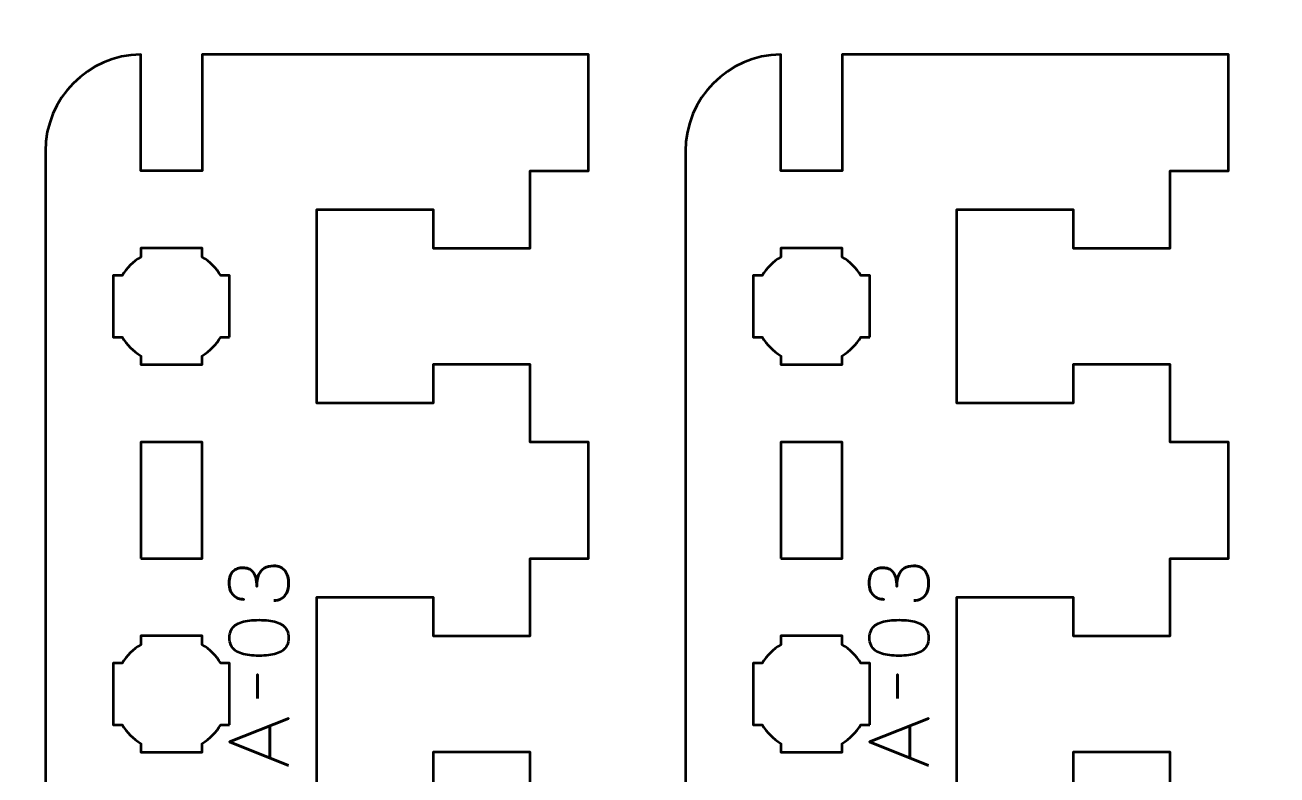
# Model space of a CAD drawing. Header units: centimetres. Extents: x -21 to 0, y -29.7 to 0.
# Drawn here: x -16.95 to -10.5, y -25.62 to -21.75 of the extents above; entities that cross this region are included whole.
import ezdxf

# ---------------------------------------------------------------- set-up
doc = ezdxf.new("R2010")
doc.units = ezdxf.units.CM
doc.header["$MEASUREMENT"] = 0
doc.layers.add('Layer 1', color=7, linetype='Continuous')

msp = doc.modelspace()

# ---------------------------------------------------------------- linework, layer by layer
at = {"layer": 'Layer 1', "color": 1, "lineweight": 53}
msp.add_open_spline([(-21.00003, -29.19995), (-21.00003, -29.19995), (-21.00003, -0.49992), (-21.00003, -0.49992), (-21.00003, -0.49992), (-21.00003, -0.22295), (-20.77694, 0.00004), (-20.49994, 0.00004), (-20.49994, 0.00004), (-20.49994, 0.00004), (-0.50008, 0.00004), (-0.50008, 0.00004), (-0.50008, 0.00004), (-0.22294, 0.00004), (0.00002, -0.22295), (0.00002, -0.49992), (0.00002, -0.49992), (0.00002, -0.49992), (0.00002, -29.19995), (0.00002, -29.19995), (0.00002, -29.19995), (0.00002, -29.47695), (-0.22294, -29.70004), (-0.50008, -29.70004), (-0.50008, -29.70004), (-0.50008, -29.70004), (-20.49994, -29.70004), (-20.49994, -29.70004), (-20.49994, -29.70004), (-20.77694, -29.70004), (-21.00003, -29.47695), (-21.00003, -29.19995)], degree=3, knots=[0, 0, 0, 0, 0.125, 0.125, 0.125, 0.125, 0.25, 0.25, 0.25, 0.25, 0.375, 0.375, 0.375, 0.375, 0.5, 0.5, 0.5, 0.5, 0.625, 0.625, 0.625, 0.625, 0.75, 0.75, 0.75, 0.75, 0.875, 0.875, 0.875, 0.875, 1, 1, 1, 1], dxfattribs=at)
at = {"layer": 'Layer 1', "lineweight": 53}
for points, knots in [([(-16.84999, -28.00011), (-16.84999, -28.27327), (-16.63079, -28.49533), (-16.35874, -28.50001), (-16.35874, -28.50001), (-16.35874, -28.50001), (-16.35874, -27.90011), (-16.35874, -27.90011), (-16.35874, -27.90011), (-16.35874, -27.90011), (-16.04124, -27.90011), (-16.04124, -27.90011), (-16.04124, -27.90011), (-16.04124, -27.90011), (-16.04124, -28.49819), (-16.04124, -28.49819), (-16.04124, -28.49819), (-16.04124, -28.49819), (-14.04999, -28.48761), (-14.04999, -28.48761), (-14.04999, -28.48761), (-14.04999, -28.48761), (-14.04999, -27.90011), (-14.04999, -27.90011), (-14.04999, -27.90011), (-14.04999, -27.90011), (-14.34999, -27.90011), (-14.34999, -27.90011), (-14.34999, -27.90011), (-14.34999, -27.90011), (-14.34999, -27.5001), (-14.34999, -27.5001), (-14.34999, -27.5001), (-14.34999, -27.5001), (-14.84999, -27.5001), (-14.84999, -27.5001), (-14.84999, -27.5001), (-14.84999, -27.5001), (-14.85, -27.7001), (-14.85, -27.7001), (-14.85, -27.7001), (-14.85, -27.7001), (-15.44999, -27.7001), (-15.44999, -27.7001), (-15.44999, -27.7001), (-15.44999, -27.31677), (-15.44999, -27.08342), (-15.44999, -26.70009), (-15.44999, -26.70009), (-15.44999, -26.70009), (-14.85, -26.70009), (-14.85, -26.70009), (-14.85, -26.70009), (-14.85, -26.70009), (-14.84999, -26.90009), (-14.84999, -26.90009), (-14.84999, -26.90009), (-14.84999, -26.90009), (-14.34998, -26.90009), (-14.34998, -26.90009), (-14.34998, -26.90009), (-14.34998, -26.90009), (-14.34999, -26.50008), (-14.34999, -26.50008), (-14.34999, -26.50008), (-14.34999, -26.50008), (-14.04999, -26.50008), (-14.04999, -26.50008), (-14.04999, -26.50008), (-14.04999, -26.50008), (-14.04999, -25.90007), (-14.04999, -25.90007), (-14.04999, -25.90007), (-14.04999, -25.90007), (-14.34999, -25.90007), (-14.34999, -25.90007), (-14.34999, -25.90007), (-14.34999, -25.90007), (-14.34999, -25.50007), (-14.34999, -25.50007), (-14.34999, -25.50007), (-14.34999, -25.50007), (-14.84999, -25.50007), (-14.84999, -25.50007), (-14.84999, -25.50007), (-14.84999, -25.50007), (-14.85, -25.70007), (-14.85, -25.70007), (-14.85, -25.70007), (-14.85, -25.70007), (-15.44999, -25.70007), (-15.44999, -25.70007), (-15.44999, -25.70007), (-15.44999, -25.31673), (-15.44999, -25.08339), (-15.44999, -24.70005), (-15.44999, -24.70005), (-15.44999, -24.70005), (-14.85, -24.70005), (-14.85, -24.70005), (-14.85, -24.70005), (-14.85, -24.70005), (-14.84999, -24.90005), (-14.84999, -24.90005), (-14.84999, -24.90005), (-14.84999, -24.90005), (-14.34998, -24.90005), (-14.34998, -24.90005), (-14.34998, -24.90005), (-14.34998, -24.90005), (-14.34999, -24.50005), (-14.34999, -24.50005), (-14.34999, -24.50005), (-14.34999, -24.50005), (-14.04999, -24.50005), (-14.04999, -24.50005), (-14.04999, -24.50005), (-14.04999, -24.50005), (-14.04999, -23.90004), (-14.04999, -23.90004), (-14.04999, -23.90004), (-14.04999, -23.90004), (-14.34999, -23.90004), (-14.34999, -23.90004), (-14.34999, -23.90004), (-14.34999, -23.90004), (-14.34999, -23.50003), (-14.34999, -23.50003), (-14.34999, -23.50003), (-14.34999, -23.50003), (-14.84999, -23.50003), (-14.84999, -23.50003), (-14.84999, -23.50003), (-14.84999, -23.50003), (-14.85, -23.70003), (-14.85, -23.70003), (-14.85, -23.70003), (-14.85, -23.70003), (-15.44999, -23.70003), (-15.44999, -23.70003), (-15.44999, -23.70003), (-15.44999, -23.3167), (-15.44999, -23.08335), (-15.44999, -22.70002), (-15.44999, -22.70002), (-15.44999, -22.70002), (-14.85, -22.70002), (-14.85, -22.70002), (-14.85, -22.70002), (-14.85, -22.70002), (-14.84999, -22.90002), (-14.84999, -22.90002), (-14.84999, -22.90002), (-14.84999, -22.90002), (-14.34998, -22.90002), (-14.34998, -22.90002), (-14.34998, -22.90002), (-14.34998, -22.90002), (-14.34999, -22.50001), (-14.34999, -22.50001), (-14.34999, -22.50001), (-14.34999, -22.50001), (-14.04999, -22.50001), (-14.04999, -22.50001), (-14.04999, -22.50001), (-14.04999, -22.50001), (-14.04999, -21.9), (-14.04999, -21.9), (-14.04999, -21.9), (-14.04999, -21.9), (-14.34999, -21.9), (-14.34999, -21.9), (-14.34999, -21.9), (-14.34999, -21.9), (-14.34998, -21.9), (-14.34998, -21.9), (-14.34998, -21.9), (-14.34998, -21.9), (-16.04124, -21.9), (-16.04124, -21.9), (-16.04124, -21.9), (-16.04124, -21.9), (-16.04124, -22.50001), (-16.04124, -22.50001), (-16.04124, -22.50001), (-16.04124, -22.50001), (-16.35874, -22.50001), (-16.35874, -22.50001), (-16.35874, -22.50001), (-16.35874, -22.50001), (-16.35874, -21.90011), (-16.35874, -21.90011), (-16.35874, -21.90011), (-16.63079, -21.90479), (-16.84999, -22.12685), (-16.84999, -22.40001)], [0, 0, 0, 0, 0.0204082, 0.0204082, 0.0204082, 0.0204082, 0.0408163, 0.0408163, 0.0408163, 0.0408163, 0.0612245, 0.0612245, 0.0612245, 0.0612245, 0.0816327, 0.0816327, 0.0816327, 0.0816327, 0.1020408, 0.1020408, 0.1020408, 0.1020408, 0.122449, 0.122449, 0.122449, 0.122449, 0.1428571, 0.1428571, 0.1428571, 0.1428571, 0.1632653, 0.1632653, 0.1632653, 0.1632653, 0.1836735, 0.1836735, 0.1836735, 0.1836735, 0.2040816, 0.2040816, 0.2040816, 0.2040816, 0.2244898, 0.2244898, 0.2244898, 0.2244898, 0.244898, 0.244898, 0.244898, 0.244898, 0.2653061, 0.2653061, 0.2653061, 0.2653061, 0.2857143, 0.2857143, 0.2857143, 0.2857143, 0.3061224, 0.3061224, 0.3061224, 0.3061224, 0.3265306, 0.3265306, 0.3265306, 0.3265306, 0.3469388, 0.3469388, 0.3469388, 0.3469388, 0.3673469, 0.3673469, 0.3673469, 0.3673469, 0.3877551, 0.3877551, 0.3877551, 0.3877551, 0.4081633, 0.4081633, 0.4081633, 0.4081633, 0.4285714, 0.4285714, 0.4285714, 0.4285714, 0.4489796, 0.4489796, 0.4489796, 0.4489796, 0.4693878, 0.4693878, 0.4693878, 0.4693878, 0.4897959, 0.4897959, 0.4897959, 0.4897959, 0.5102041, 0.5102041, 0.5102041, 0.5102041, 0.5306122, 0.5306122, 0.5306122, 0.5306122, 0.5510204, 0.5510204, 0.5510204, 0.5510204, 0.5714286, 0.5714286, 0.5714286, 0.5714286, 0.5918367, 0.5918367, 0.5918367, 0.5918367, 0.6122449, 0.6122449, 0.6122449, 0.6122449, 0.6326531, 0.6326531, 0.6326531, 0.6326531, 0.6530612, 0.6530612, 0.6530612, 0.6530612, 0.6734694, 0.6734694, 0.6734694, 0.6734694, 0.6938776, 0.6938776, 0.6938776, 0.6938776, 0.7142857, 0.7142857, 0.7142857, 0.7142857, 0.7346939, 0.7346939, 0.7346939, 0.7346939, 0.755102, 0.755102, 0.755102, 0.755102, 0.7755102, 0.7755102, 0.7755102, 0.7755102, 0.7959184, 0.7959184, 0.7959184, 0.7959184, 0.8163265, 0.8163265, 0.8163265, 0.8163265, 0.8367347, 0.8367347, 0.8367347, 0.8367347, 0.8571429, 0.8571429, 0.8571429, 0.8571429, 0.877551, 0.877551, 0.877551, 0.877551, 0.8979592, 0.8979592, 0.8979592, 0.8979592, 0.9183673, 0.9183673, 0.9183673, 0.9183673, 0.9387755, 0.9387755, 0.9387755, 0.9387755, 0.9591837, 0.9591837, 0.9591837, 0.9591837, 0.9795918, 0.9795918, 0.9795918, 0.9795918, 1, 1, 1, 1]), ([(-13.54999, -28.00011), (-13.54999, -28.27327), (-13.33079, -28.49533), (-13.05874, -28.50001), (-13.05874, -28.50001), (-13.05874, -28.50001), (-13.05874, -27.90011), (-13.05874, -27.90011), (-13.05874, -27.90011), (-13.05874, -27.90011), (-12.74124, -27.90011), (-12.74124, -27.90011), (-12.74124, -27.90011), (-12.74124, -27.90011), (-12.74124, -28.49819), (-12.74124, -28.49819), (-12.74124, -28.49819), (-12.74124, -28.49819), (-10.74999, -28.48761), (-10.74999, -28.48761), (-10.74999, -28.48761), (-10.74999, -28.48761), (-10.74999, -27.90011), (-10.74999, -27.90011), (-10.74999, -27.90011), (-10.74999, -27.90011), (-11.04999, -27.90011), (-11.04999, -27.90011), (-11.04999, -27.90011), (-11.04999, -27.90011), (-11.04999, -27.5001), (-11.04999, -27.5001), (-11.04999, -27.5001), (-11.04999, -27.5001), (-11.54999, -27.5001), (-11.54999, -27.5001), (-11.54999, -27.5001), (-11.54999, -27.5001), (-11.55, -27.7001), (-11.55, -27.7001), (-11.55, -27.7001), (-11.55, -27.7001), (-12.14999, -27.7001), (-12.14999, -27.7001), (-12.14999, -27.7001), (-12.14999, -27.31677), (-12.14999, -27.08342), (-12.14999, -26.70009), (-12.14999, -26.70009), (-12.14999, -26.70009), (-11.55, -26.70009), (-11.55, -26.70009), (-11.55, -26.70009), (-11.55, -26.70009), (-11.54999, -26.90009), (-11.54999, -26.90009), (-11.54999, -26.90009), (-11.54999, -26.90009), (-11.04998, -26.90009), (-11.04998, -26.90009), (-11.04998, -26.90009), (-11.04998, -26.90009), (-11.04999, -26.50008), (-11.04999, -26.50008), (-11.04999, -26.50008), (-11.04999, -26.50008), (-10.74999, -26.50008), (-10.74999, -26.50008), (-10.74999, -26.50008), (-10.74999, -26.50008), (-10.74999, -25.90007), (-10.74999, -25.90007), (-10.74999, -25.90007), (-10.74999, -25.90007), (-11.04999, -25.90007), (-11.04999, -25.90007), (-11.04999, -25.90007), (-11.04999, -25.90007), (-11.04999, -25.50007), (-11.04999, -25.50007), (-11.04999, -25.50007), (-11.04999, -25.50007), (-11.54999, -25.50007), (-11.54999, -25.50007), (-11.54999, -25.50007), (-11.54999, -25.50007), (-11.55, -25.70007), (-11.55, -25.70007), (-11.55, -25.70007), (-11.55, -25.70007), (-12.14999, -25.70007), (-12.14999, -25.70007), (-12.14999, -25.70007), (-12.14999, -25.31673), (-12.14999, -25.08339), (-12.14999, -24.70005), (-12.14999, -24.70005), (-12.14999, -24.70005), (-11.55, -24.70005), (-11.55, -24.70005), (-11.55, -24.70005), (-11.55, -24.70005), (-11.54999, -24.90005), (-11.54999, -24.90005), (-11.54999, -24.90005), (-11.54999, -24.90005), (-11.04998, -24.90005), (-11.04998, -24.90005), (-11.04998, -24.90005), (-11.04998, -24.90005), (-11.04999, -24.50005), (-11.04999, -24.50005), (-11.04999, -24.50005), (-11.04999, -24.50005), (-10.74999, -24.50005), (-10.74999, -24.50005), (-10.74999, -24.50005), (-10.74999, -24.50005), (-10.74999, -23.90004), (-10.74999, -23.90004), (-10.74999, -23.90004), (-10.74999, -23.90004), (-11.04999, -23.90004), (-11.04999, -23.90004), (-11.04999, -23.90004), (-11.04999, -23.90004), (-11.04999, -23.50003), (-11.04999, -23.50003), (-11.04999, -23.50003), (-11.04999, -23.50003), (-11.54999, -23.50003), (-11.54999, -23.50003), (-11.54999, -23.50003), (-11.54999, -23.50003), (-11.55, -23.70003), (-11.55, -23.70003), (-11.55, -23.70003), (-11.55, -23.70003), (-12.14999, -23.70003), (-12.14999, -23.70003), (-12.14999, -23.70003), (-12.14999, -23.3167), (-12.14999, -23.08335), (-12.14999, -22.70002), (-12.14999, -22.70002), (-12.14999, -22.70002), (-11.55, -22.70002), (-11.55, -22.70002), (-11.55, -22.70002), (-11.55, -22.70002), (-11.54999, -22.90002), (-11.54999, -22.90002), (-11.54999, -22.90002), (-11.54999, -22.90002), (-11.04998, -22.90002), (-11.04998, -22.90002), (-11.04998, -22.90002), (-11.04998, -22.90002), (-11.04999, -22.50001), (-11.04999, -22.50001), (-11.04999, -22.50001), (-11.04999, -22.50001), (-10.74999, -22.50001), (-10.74999, -22.50001), (-10.74999, -22.50001), (-10.74999, -22.50001), (-10.74999, -21.9), (-10.74999, -21.9), (-10.74999, -21.9), (-10.74999, -21.9), (-11.04999, -21.9), (-11.04999, -21.9), (-11.04999, -21.9), (-11.04999, -21.9), (-11.04998, -21.9), (-11.04998, -21.9), (-11.04998, -21.9), (-11.04998, -21.9), (-12.74124, -21.9), (-12.74124, -21.9), (-12.74124, -21.9), (-12.74124, -21.9), (-12.74124, -22.50001), (-12.74124, -22.50001), (-12.74124, -22.50001), (-12.74124, -22.50001), (-13.05874, -22.50001), (-13.05874, -22.50001), (-13.05874, -22.50001), (-13.05874, -22.50001), (-13.05874, -21.90011), (-13.05874, -21.90011), (-13.05874, -21.90011), (-13.33079, -21.90479), (-13.54999, -22.12685), (-13.54999, -22.40001)], [0, 0, 0, 0, 0.0204082, 0.0204082, 0.0204082, 0.0204082, 0.0408163, 0.0408163, 0.0408163, 0.0408163, 0.0612245, 0.0612245, 0.0612245, 0.0612245, 0.0816327, 0.0816327, 0.0816327, 0.0816327, 0.1020408, 0.1020408, 0.1020408, 0.1020408, 0.122449, 0.122449, 0.122449, 0.122449, 0.1428571, 0.1428571, 0.1428571, 0.1428571, 0.1632653, 0.1632653, 0.1632653, 0.1632653, 0.1836735, 0.1836735, 0.1836735, 0.1836735, 0.2040816, 0.2040816, 0.2040816, 0.2040816, 0.2244898, 0.2244898, 0.2244898, 0.2244898, 0.244898, 0.244898, 0.244898, 0.244898, 0.2653061, 0.2653061, 0.2653061, 0.2653061, 0.2857143, 0.2857143, 0.2857143, 0.2857143, 0.3061224, 0.3061224, 0.3061224, 0.3061224, 0.3265306, 0.3265306, 0.3265306, 0.3265306, 0.3469388, 0.3469388, 0.3469388, 0.3469388, 0.3673469, 0.3673469, 0.3673469, 0.3673469, 0.3877551, 0.3877551, 0.3877551, 0.3877551, 0.4081633, 0.4081633, 0.4081633, 0.4081633, 0.4285714, 0.4285714, 0.4285714, 0.4285714, 0.4489796, 0.4489796, 0.4489796, 0.4489796, 0.4693878, 0.4693878, 0.4693878, 0.4693878, 0.4897959, 0.4897959, 0.4897959, 0.4897959, 0.5102041, 0.5102041, 0.5102041, 0.5102041, 0.5306122, 0.5306122, 0.5306122, 0.5306122, 0.5510204, 0.5510204, 0.5510204, 0.5510204, 0.5714286, 0.5714286, 0.5714286, 0.5714286, 0.5918367, 0.5918367, 0.5918367, 0.5918367, 0.6122449, 0.6122449, 0.6122449, 0.6122449, 0.6326531, 0.6326531, 0.6326531, 0.6326531, 0.6530612, 0.6530612, 0.6530612, 0.6530612, 0.6734694, 0.6734694, 0.6734694, 0.6734694, 0.6938776, 0.6938776, 0.6938776, 0.6938776, 0.7142857, 0.7142857, 0.7142857, 0.7142857, 0.7346939, 0.7346939, 0.7346939, 0.7346939, 0.755102, 0.755102, 0.755102, 0.755102, 0.7755102, 0.7755102, 0.7755102, 0.7755102, 0.7959184, 0.7959184, 0.7959184, 0.7959184, 0.8163265, 0.8163265, 0.8163265, 0.8163265, 0.8367347, 0.8367347, 0.8367347, 0.8367347, 0.8571429, 0.8571429, 0.8571429, 0.8571429, 0.877551, 0.877551, 0.877551, 0.877551, 0.8979592, 0.8979592, 0.8979592, 0.8979592, 0.9183673, 0.9183673, 0.9183673, 0.9183673, 0.9387755, 0.9387755, 0.9387755, 0.9387755, 0.9591837, 0.9591837, 0.9591837, 0.9591837, 0.9795918, 0.9795918, 0.9795918, 0.9795918, 1, 1, 1, 1]), ([(-15.89999, -23.35878), (-15.89999, -23.35878), (-15.94543, -23.35878), (-15.94543, -23.35878), (-15.94543, -23.35878), (-15.96966, -23.39754), (-16.00249, -23.43036), (-16.04124, -23.45459), (-16.04124, -23.45459), (-16.04124, -23.45459), (-16.04124, -23.50003), (-16.04124, -23.50003), (-16.04124, -23.50003), (-16.04124, -23.50003), (-16.19999, -23.50003), (-16.19999, -23.50003), (-16.19999, -23.50003), (-16.19999, -23.50003), (-16.35874, -23.50003), (-16.35874, -23.50003), (-16.35874, -23.50003), (-16.35874, -23.50003), (-16.35874, -23.45459), (-16.35874, -23.45459), (-16.35874, -23.45459), (-16.39749, -23.43036), (-16.43032, -23.39754), (-16.45455, -23.35878), (-16.45455, -23.35878), (-16.45455, -23.35878), (-16.49999, -23.35878), (-16.49999, -23.35878), (-16.49999, -23.35878), (-16.49999, -23.35878), (-16.49999, -23.20003), (-16.49999, -23.20003), (-16.49999, -23.20003), (-16.49999, -23.20003), (-16.49999, -23.04127), (-16.49999, -23.04127), (-16.49999, -23.04127), (-16.49999, -23.04127), (-16.45455, -23.04127), (-16.45455, -23.04127), (-16.45455, -23.04127), (-16.43032, -23.00251), (-16.39749, -22.96969), (-16.35874, -22.94546), (-16.35874, -22.94546), (-16.35874, -22.94546), (-16.35874, -22.90002), (-16.35874, -22.90002), (-16.35874, -22.90002), (-16.35874, -22.90002), (-16.19999, -22.90002), (-16.19999, -22.90002), (-16.19999, -22.90002), (-16.19999, -22.90002), (-16.04124, -22.90002), (-16.04124, -22.90002), (-16.04124, -22.90002), (-16.04124, -22.90002), (-16.04124, -22.94546), (-16.04124, -22.94546), (-16.04124, -22.94546), (-16.00249, -22.96969), (-15.96966, -23.00251), (-15.94543, -23.04127), (-15.94543, -23.04127), (-15.94543, -23.04127), (-15.89999, -23.04127), (-15.89999, -23.04127), (-15.89999, -23.04127), (-15.89999, -23.04127), (-15.89999, -23.20003), (-15.89999, -23.20003), (-15.89999, -23.20003), (-15.89999, -23.20003), (-15.89999, -23.35878), (-15.89999, -23.35878)], [0, 0, 0, 0, 0.05, 0.05, 0.05, 0.05, 0.1, 0.1, 0.1, 0.1, 0.15, 0.15, 0.15, 0.15, 0.2, 0.2, 0.2, 0.2, 0.25, 0.25, 0.25, 0.25, 0.3, 0.3, 0.3, 0.3, 0.35, 0.35, 0.35, 0.35, 0.4, 0.4, 0.4, 0.4, 0.45, 0.45, 0.45, 0.45, 0.5, 0.5, 0.5, 0.5, 0.55, 0.55, 0.55, 0.55, 0.6, 0.6, 0.6, 0.6, 0.65, 0.65, 0.65, 0.65, 0.7, 0.7, 0.7, 0.7, 0.75, 0.75, 0.75, 0.75, 0.8, 0.8, 0.8, 0.8, 0.85, 0.85, 0.85, 0.85, 0.9, 0.9, 0.9, 0.9, 0.95, 0.95, 0.95, 0.95, 1, 1, 1, 1]), ([(-12.59999, -23.35878), (-12.59999, -23.35878), (-12.64543, -23.35878), (-12.64543, -23.35878), (-12.64543, -23.35878), (-12.66966, -23.39754), (-12.70249, -23.43036), (-12.74124, -23.45459), (-12.74124, -23.45459), (-12.74124, -23.45459), (-12.74124, -23.50003), (-12.74124, -23.50003), (-12.74124, -23.50003), (-12.74124, -23.50003), (-12.89999, -23.50003), (-12.89999, -23.50003), (-12.89999, -23.50003), (-12.89999, -23.50003), (-13.05874, -23.50003), (-13.05874, -23.50003), (-13.05874, -23.50003), (-13.05874, -23.50003), (-13.05874, -23.45459), (-13.05874, -23.45459), (-13.05874, -23.45459), (-13.09749, -23.43036), (-13.13032, -23.39754), (-13.15455, -23.35878), (-13.15455, -23.35878), (-13.15455, -23.35878), (-13.19999, -23.35878), (-13.19999, -23.35878), (-13.19999, -23.35878), (-13.19999, -23.35878), (-13.19999, -23.20003), (-13.19999, -23.20003), (-13.19999, -23.20003), (-13.19999, -23.20003), (-13.19999, -23.04127), (-13.19999, -23.04127), (-13.19999, -23.04127), (-13.19999, -23.04127), (-13.15455, -23.04127), (-13.15455, -23.04127), (-13.15455, -23.04127), (-13.13032, -23.00251), (-13.09749, -22.96969), (-13.05874, -22.94546), (-13.05874, -22.94546), (-13.05874, -22.94546), (-13.05874, -22.90002), (-13.05874, -22.90002), (-13.05874, -22.90002), (-13.05874, -22.90002), (-12.89999, -22.90002), (-12.89999, -22.90002), (-12.89999, -22.90002), (-12.89999, -22.90002), (-12.74124, -22.90002), (-12.74124, -22.90002), (-12.74124, -22.90002), (-12.74124, -22.90002), (-12.74124, -22.94546), (-12.74124, -22.94546), (-12.74124, -22.94546), (-12.70249, -22.96969), (-12.66966, -23.00251), (-12.64543, -23.04127), (-12.64543, -23.04127), (-12.64543, -23.04127), (-12.59999, -23.04127), (-12.59999, -23.04127), (-12.59999, -23.04127), (-12.59999, -23.04127), (-12.59999, -23.20003), (-12.59999, -23.20003), (-12.59999, -23.20003), (-12.59999, -23.20003), (-12.59999, -23.35878), (-12.59999, -23.35878)], [0, 0, 0, 0, 0.05, 0.05, 0.05, 0.05, 0.1, 0.1, 0.1, 0.1, 0.15, 0.15, 0.15, 0.15, 0.2, 0.2, 0.2, 0.2, 0.25, 0.25, 0.25, 0.25, 0.3, 0.3, 0.3, 0.3, 0.35, 0.35, 0.35, 0.35, 0.4, 0.4, 0.4, 0.4, 0.45, 0.45, 0.45, 0.45, 0.5, 0.5, 0.5, 0.5, 0.55, 0.55, 0.55, 0.55, 0.6, 0.6, 0.6, 0.6, 0.65, 0.65, 0.65, 0.65, 0.7, 0.7, 0.7, 0.7, 0.75, 0.75, 0.75, 0.75, 0.8, 0.8, 0.8, 0.8, 0.85, 0.85, 0.85, 0.85, 0.9, 0.9, 0.9, 0.9, 0.95, 0.95, 0.95, 0.95, 1, 1, 1, 1]), ([(-16.35874, -24.50005), (-16.35874, -24.50005), (-16.35874, -23.90004), (-16.35874, -23.90004), (-16.35874, -23.90004), (-16.35874, -23.90004), (-16.04124, -23.90004), (-16.04124, -23.90004), (-16.04124, -23.90004), (-16.04124, -23.90004), (-16.04124, -24.50005), (-16.04124, -24.50005), (-16.04124, -24.50005), (-16.04124, -24.50005), (-16.35874, -24.50005), (-16.35874, -24.50005)], [0, 0, 0, 0, 0.25, 0.25, 0.25, 0.25, 0.5, 0.5, 0.5, 0.5, 0.75, 0.75, 0.75, 0.75, 1, 1, 1, 1]), ([(-13.05874, -24.50005), (-13.05874, -24.50005), (-13.05874, -23.90004), (-13.05874, -23.90004), (-13.05874, -23.90004), (-13.05874, -23.90004), (-12.74124, -23.90004), (-12.74124, -23.90004), (-12.74124, -23.90004), (-12.74124, -23.90004), (-12.74124, -24.50005), (-12.74124, -24.50005), (-12.74124, -24.50005), (-12.74124, -24.50005), (-13.05874, -24.50005), (-13.05874, -24.50005)], [0, 0, 0, 0, 0.25, 0.25, 0.25, 0.25, 0.5, 0.5, 0.5, 0.5, 0.75, 0.75, 0.75, 0.75, 1, 1, 1, 1]), ([(-15.89999, -25.35881), (-15.89999, -25.35881), (-15.94543, -25.35881), (-15.94543, -25.35881), (-15.94543, -25.35881), (-15.96966, -25.39757), (-16.00249, -25.43039), (-16.04124, -25.45462), (-16.04124, -25.45462), (-16.04124, -25.45462), (-16.04124, -25.50007), (-16.04124, -25.50007), (-16.04124, -25.50007), (-16.04124, -25.50007), (-16.19999, -25.50007), (-16.19999, -25.50007), (-16.19999, -25.50007), (-16.19999, -25.50007), (-16.35874, -25.50007), (-16.35874, -25.50007), (-16.35874, -25.50007), (-16.35874, -25.50007), (-16.35874, -25.45462), (-16.35874, -25.45462), (-16.35874, -25.45462), (-16.39749, -25.43039), (-16.43032, -25.39757), (-16.45455, -25.35881), (-16.45455, -25.35881), (-16.45455, -25.35881), (-16.49999, -25.35881), (-16.49999, -25.35881), (-16.49999, -25.35881), (-16.49999, -25.35881), (-16.49999, -25.20006), (-16.49999, -25.20006), (-16.49999, -25.20006), (-16.49999, -25.20006), (-16.49999, -25.04131), (-16.49999, -25.04131), (-16.49999, -25.04131), (-16.49999, -25.04131), (-16.45455, -25.04131), (-16.45455, -25.04131), (-16.45455, -25.04131), (-16.43032, -25.00255), (-16.39749, -24.96973), (-16.35874, -24.9455), (-16.35874, -24.9455), (-16.35874, -24.9455), (-16.35874, -24.90005), (-16.35874, -24.90005), (-16.35874, -24.90005), (-16.35874, -24.90005), (-16.19999, -24.90005), (-16.19999, -24.90005), (-16.19999, -24.90005), (-16.19999, -24.90005), (-16.04124, -24.90005), (-16.04124, -24.90005), (-16.04124, -24.90005), (-16.04124, -24.90005), (-16.04124, -24.9455), (-16.04124, -24.9455), (-16.04124, -24.9455), (-16.00249, -24.96973), (-15.96966, -25.00255), (-15.94543, -25.04131), (-15.94543, -25.04131), (-15.94543, -25.04131), (-15.89999, -25.04131), (-15.89999, -25.04131), (-15.89999, -25.04131), (-15.89999, -25.04131), (-15.89999, -25.20006), (-15.89999, -25.20006), (-15.89999, -25.20006), (-15.89999, -25.20006), (-15.89999, -25.35881), (-15.89999, -25.35881)], [0, 0, 0, 0, 0.05, 0.05, 0.05, 0.05, 0.1, 0.1, 0.1, 0.1, 0.15, 0.15, 0.15, 0.15, 0.2, 0.2, 0.2, 0.2, 0.25, 0.25, 0.25, 0.25, 0.3, 0.3, 0.3, 0.3, 0.35, 0.35, 0.35, 0.35, 0.4, 0.4, 0.4, 0.4, 0.45, 0.45, 0.45, 0.45, 0.5, 0.5, 0.5, 0.5, 0.55, 0.55, 0.55, 0.55, 0.6, 0.6, 0.6, 0.6, 0.65, 0.65, 0.65, 0.65, 0.7, 0.7, 0.7, 0.7, 0.75, 0.75, 0.75, 0.75, 0.8, 0.8, 0.8, 0.8, 0.85, 0.85, 0.85, 0.85, 0.9, 0.9, 0.9, 0.9, 0.95, 0.95, 0.95, 0.95, 1, 1, 1, 1]), ([(-12.59999, -25.35881), (-12.59999, -25.35881), (-12.64543, -25.35881), (-12.64543, -25.35881), (-12.64543, -25.35881), (-12.66966, -25.39757), (-12.70249, -25.43039), (-12.74124, -25.45462), (-12.74124, -25.45462), (-12.74124, -25.45462), (-12.74124, -25.50007), (-12.74124, -25.50007), (-12.74124, -25.50007), (-12.74124, -25.50007), (-12.89999, -25.50007), (-12.89999, -25.50007), (-12.89999, -25.50007), (-12.89999, -25.50007), (-13.05874, -25.50007), (-13.05874, -25.50007), (-13.05874, -25.50007), (-13.05874, -25.50007), (-13.05874, -25.45462), (-13.05874, -25.45462), (-13.05874, -25.45462), (-13.09749, -25.43039), (-13.13032, -25.39757), (-13.15455, -25.35881), (-13.15455, -25.35881), (-13.15455, -25.35881), (-13.19999, -25.35881), (-13.19999, -25.35881), (-13.19999, -25.35881), (-13.19999, -25.35881), (-13.19999, -25.20006), (-13.19999, -25.20006), (-13.19999, -25.20006), (-13.19999, -25.20006), (-13.19999, -25.04131), (-13.19999, -25.04131), (-13.19999, -25.04131), (-13.19999, -25.04131), (-13.15455, -25.04131), (-13.15455, -25.04131), (-13.15455, -25.04131), (-13.13032, -25.00255), (-13.09749, -24.96973), (-13.05874, -24.9455), (-13.05874, -24.9455), (-13.05874, -24.9455), (-13.05874, -24.90005), (-13.05874, -24.90005), (-13.05874, -24.90005), (-13.05874, -24.90005), (-12.89999, -24.90005), (-12.89999, -24.90005), (-12.89999, -24.90005), (-12.89999, -24.90005), (-12.74124, -24.90005), (-12.74124, -24.90005), (-12.74124, -24.90005), (-12.74124, -24.90005), (-12.74124, -24.9455), (-12.74124, -24.9455), (-12.74124, -24.9455), (-12.70249, -24.96973), (-12.66966, -25.00255), (-12.64543, -25.04131), (-12.64543, -25.04131), (-12.64543, -25.04131), (-12.59999, -25.04131), (-12.59999, -25.04131), (-12.59999, -25.04131), (-12.59999, -25.04131), (-12.59999, -25.20006), (-12.59999, -25.20006), (-12.59999, -25.20006), (-12.59999, -25.20006), (-12.59999, -25.35881), (-12.59999, -25.35881)], [0, 0, 0, 0, 0.05, 0.05, 0.05, 0.05, 0.1, 0.1, 0.1, 0.1, 0.15, 0.15, 0.15, 0.15, 0.2, 0.2, 0.2, 0.2, 0.25, 0.25, 0.25, 0.25, 0.3, 0.3, 0.3, 0.3, 0.35, 0.35, 0.35, 0.35, 0.4, 0.4, 0.4, 0.4, 0.45, 0.45, 0.45, 0.45, 0.5, 0.5, 0.5, 0.5, 0.55, 0.55, 0.55, 0.55, 0.6, 0.6, 0.6, 0.6, 0.65, 0.65, 0.65, 0.65, 0.7, 0.7, 0.7, 0.7, 0.75, 0.75, 0.75, 0.75, 0.8, 0.8, 0.8, 0.8, 0.85, 0.85, 0.85, 0.85, 0.9, 0.9, 0.9, 0.9, 0.95, 0.95, 0.95, 0.95, 1, 1, 1, 1])]:
    msp.add_open_spline(points, degree=3, knots=knots, dxfattribs=at)
at = {"layer": 'Layer 1', "color": 3, "lineweight": 53}
for points in [[(-16.84999, -22.40001), (-16.84999, -22.40001), (-16.84999, -28.00011), (-16.84999, -28.00011)], [(-13.54999, -22.40001), (-13.54999, -22.40001), (-13.54999, -28.00011), (-13.54999, -28.00011)]]:
    msp.add_open_spline(points, degree=3, dxfattribs=at)
at = {"layer": 'Layer 1', "color": 5, "lineweight": 53}
for points, knots in [([(-15.67273, -24.71767), (-15.65749, -24.7176), (-15.64423, -24.71407), (-15.63273, -24.70709), (-15.63273, -24.70709), (-15.6213, -24.7001), (-15.61234, -24.69015), (-15.60592, -24.67717), (-15.60592, -24.67717), (-15.5995, -24.66419), (-15.59625, -24.6486), (-15.59611, -24.63046), (-15.59611, -24.63046), (-15.59611, -24.61685), (-15.59752, -24.6045), (-15.60048, -24.59328), (-15.60048, -24.59328), (-15.60345, -24.58213), (-15.60803, -24.57254), (-15.61431, -24.56442), (-15.61431, -24.56442), (-15.62059, -24.55631), (-15.62871, -24.5501), (-15.63858, -24.54566), (-15.63858, -24.54566), (-15.64853, -24.54128), (-15.66046, -24.5391), (-15.67443, -24.53903), (-15.67443, -24.53903), (-15.69305, -24.53895), (-15.70879, -24.54276), (-15.72156, -24.55031), (-15.72156, -24.55031), (-15.73433, -24.55786), (-15.74392, -24.56958), (-15.75048, -24.58531), (-15.75048, -24.58531), (-15.75705, -24.60104), (-15.76036, -24.62122), (-15.76036, -24.6457), (-15.76036, -24.6457), (-15.76029, -24.62743), (-15.76198, -24.61212), (-15.76544, -24.59963), (-15.76544, -24.59963), (-15.7689, -24.58721), (-15.77377, -24.57727), (-15.78012, -24.56979), (-15.78012, -24.56979), (-15.7864, -24.56231), (-15.79388, -24.55688), (-15.80248, -24.55363), (-15.80248, -24.55363), (-15.81102, -24.55031), (-15.8204, -24.54869), (-15.83063, -24.54876), (-15.83063, -24.54876), (-15.84087, -24.54869), (-15.85032, -24.5501), (-15.85907, -24.55292), (-15.85907, -24.55292), (-15.86782, -24.55568), (-15.87551, -24.56019), (-15.88207, -24.56633), (-15.88207, -24.56633), (-15.88863, -24.57247), (-15.89378, -24.58058), (-15.89745, -24.59053), (-15.89745, -24.59053), (-15.90112, -24.60055), (-15.90295, -24.61276), (-15.90302, -24.62708), (-15.90302, -24.62708), (-15.90295, -24.64133), (-15.90084, -24.65382), (-15.89674, -24.6644), (-15.89674, -24.6644), (-15.89265, -24.67506), (-15.88708, -24.6838), (-15.87995, -24.69086), (-15.87995, -24.69086), (-15.87283, -24.69784), (-15.86471, -24.70307), (-15.85554, -24.70652), (-15.85554, -24.70652), (-15.84637, -24.71005), (-15.83663, -24.71174), (-15.8264, -24.71174), (-15.8264, -24.71174), (-15.83663, -24.71174), (-15.84637, -24.71005), (-15.85554, -24.70652), (-15.85554, -24.70652), (-15.86471, -24.70307), (-15.87283, -24.69784), (-15.87995, -24.69086), (-15.87995, -24.69086), (-15.88708, -24.6838), (-15.89265, -24.67506), (-15.89674, -24.6644), (-15.89674, -24.6644), (-15.90084, -24.65382), (-15.90295, -24.64133), (-15.90302, -24.62708), (-15.90302, -24.62708), (-15.90295, -24.61276), (-15.90112, -24.60055), (-15.89745, -24.59053), (-15.89745, -24.59053), (-15.89378, -24.58058), (-15.88863, -24.57247), (-15.88207, -24.56633), (-15.88207, -24.56633), (-15.87551, -24.56019), (-15.86782, -24.55568), (-15.85907, -24.55292), (-15.85907, -24.55292), (-15.85032, -24.5501), (-15.84087, -24.54869), (-15.83063, -24.54876), (-15.83063, -24.54876), (-15.8204, -24.54869), (-15.81102, -24.55031), (-15.80248, -24.55363), (-15.80248, -24.55363), (-15.79388, -24.55688), (-15.7864, -24.56231), (-15.78012, -24.56979), (-15.78012, -24.56979), (-15.77377, -24.57727), (-15.7689, -24.58721), (-15.76544, -24.59963), (-15.76544, -24.59963), (-15.76198, -24.61212), (-15.76029, -24.62743), (-15.76036, -24.6457), (-15.76036, -24.6457), (-15.76036, -24.62122), (-15.75705, -24.60104), (-15.75048, -24.58531), (-15.75048, -24.58531), (-15.74392, -24.56958), (-15.73433, -24.55786), (-15.72156, -24.55031), (-15.72156, -24.55031), (-15.70879, -24.54276), (-15.69305, -24.53895), (-15.67443, -24.53903), (-15.67443, -24.53903), (-15.66046, -24.5391), (-15.64853, -24.54128), (-15.63858, -24.54566), (-15.63858, -24.54566), (-15.62871, -24.5501), (-15.62059, -24.55631), (-15.61431, -24.56442), (-15.61431, -24.56442), (-15.60803, -24.57254), (-15.60345, -24.58213), (-15.60048, -24.59328), (-15.60048, -24.59328), (-15.59752, -24.6045), (-15.59611, -24.61685), (-15.59611, -24.63046), (-15.59611, -24.63046), (-15.59625, -24.6486), (-15.5995, -24.66419), (-15.60592, -24.67717), (-15.60592, -24.67717), (-15.61234, -24.69015), (-15.6213, -24.7001), (-15.63273, -24.70709), (-15.63273, -24.70709), (-15.64423, -24.71407), (-15.65749, -24.7176), (-15.67273, -24.71767)], [0, 0, 0, 0, 0.0227273, 0.0227273, 0.0227273, 0.0227273, 0.0454545, 0.0454545, 0.0454545, 0.0454545, 0.0681818, 0.0681818, 0.0681818, 0.0681818, 0.0909091, 0.0909091, 0.0909091, 0.0909091, 0.1136364, 0.1136364, 0.1136364, 0.1136364, 0.1363636, 0.1363636, 0.1363636, 0.1363636, 0.1590909, 0.1590909, 0.1590909, 0.1590909, 0.1818182, 0.1818182, 0.1818182, 0.1818182, 0.2045455, 0.2045455, 0.2045455, 0.2045455, 0.2272727, 0.2272727, 0.2272727, 0.2272727, 0.25, 0.25, 0.25, 0.25, 0.2727273, 0.2727273, 0.2727273, 0.2727273, 0.2954545, 0.2954545, 0.2954545, 0.2954545, 0.3181818, 0.3181818, 0.3181818, 0.3181818, 0.3409091, 0.3409091, 0.3409091, 0.3409091, 0.3636364, 0.3636364, 0.3636364, 0.3636364, 0.3863636, 0.3863636, 0.3863636, 0.3863636, 0.4090909, 0.4090909, 0.4090909, 0.4090909, 0.4318182, 0.4318182, 0.4318182, 0.4318182, 0.4545455, 0.4545455, 0.4545455, 0.4545455, 0.4772727, 0.4772727, 0.4772727, 0.4772727, 0.5, 0.5, 0.5, 0.5, 0.5227273, 0.5227273, 0.5227273, 0.5227273, 0.5454545, 0.5454545, 0.5454545, 0.5454545, 0.5681818, 0.5681818, 0.5681818, 0.5681818, 0.5909091, 0.5909091, 0.5909091, 0.5909091, 0.6136364, 0.6136364, 0.6136364, 0.6136364, 0.6363636, 0.6363636, 0.6363636, 0.6363636, 0.6590909, 0.6590909, 0.6590909, 0.6590909, 0.6818182, 0.6818182, 0.6818182, 0.6818182, 0.7045455, 0.7045455, 0.7045455, 0.7045455, 0.7272727, 0.7272727, 0.7272727, 0.7272727, 0.75, 0.75, 0.75, 0.75, 0.7727273, 0.7727273, 0.7727273, 0.7727273, 0.7954545, 0.7954545, 0.7954545, 0.7954545, 0.8181818, 0.8181818, 0.8181818, 0.8181818, 0.8409091, 0.8409091, 0.8409091, 0.8409091, 0.8636364, 0.8636364, 0.8636364, 0.8636364, 0.8863636, 0.8863636, 0.8863636, 0.8863636, 0.9090909, 0.9090909, 0.9090909, 0.9090909, 0.9318182, 0.9318182, 0.9318182, 0.9318182, 0.9545455, 0.9545455, 0.9545455, 0.9545455, 0.9772727, 0.9772727, 0.9772727, 0.9772727, 1, 1, 1, 1]), ([(-12.37273, -24.71767), (-12.35749, -24.7176), (-12.34423, -24.71407), (-12.33273, -24.70709), (-12.33273, -24.70709), (-12.3213, -24.7001), (-12.31234, -24.69015), (-12.30592, -24.67717), (-12.30592, -24.67717), (-12.2995, -24.66419), (-12.29625, -24.6486), (-12.29611, -24.63046), (-12.29611, -24.63046), (-12.29611, -24.61685), (-12.29752, -24.6045), (-12.30048, -24.59328), (-12.30048, -24.59328), (-12.30345, -24.58213), (-12.30803, -24.57254), (-12.31431, -24.56442), (-12.31431, -24.56442), (-12.32059, -24.55631), (-12.32871, -24.5501), (-12.33858, -24.54566), (-12.33858, -24.54566), (-12.34853, -24.54128), (-12.36046, -24.5391), (-12.37443, -24.53903), (-12.37443, -24.53903), (-12.39305, -24.53895), (-12.40879, -24.54276), (-12.42156, -24.55031), (-12.42156, -24.55031), (-12.43433, -24.55786), (-12.44392, -24.56958), (-12.45048, -24.58531), (-12.45048, -24.58531), (-12.45705, -24.60104), (-12.46036, -24.62122), (-12.46036, -24.6457), (-12.46036, -24.6457), (-12.46029, -24.62743), (-12.46198, -24.61212), (-12.46544, -24.59963), (-12.46544, -24.59963), (-12.4689, -24.58721), (-12.47377, -24.57727), (-12.48012, -24.56979), (-12.48012, -24.56979), (-12.4864, -24.56231), (-12.49388, -24.55688), (-12.50248, -24.55363), (-12.50248, -24.55363), (-12.51102, -24.55031), (-12.5204, -24.54869), (-12.53063, -24.54876), (-12.53063, -24.54876), (-12.54087, -24.54869), (-12.55032, -24.5501), (-12.55907, -24.55292), (-12.55907, -24.55292), (-12.56782, -24.55568), (-12.57551, -24.56019), (-12.58207, -24.56633), (-12.58207, -24.56633), (-12.58863, -24.57247), (-12.59378, -24.58058), (-12.59745, -24.59053), (-12.59745, -24.59053), (-12.60112, -24.60055), (-12.60295, -24.61276), (-12.60302, -24.62708), (-12.60302, -24.62708), (-12.60295, -24.64133), (-12.60084, -24.65382), (-12.59674, -24.6644), (-12.59674, -24.6644), (-12.59265, -24.67506), (-12.58708, -24.6838), (-12.57995, -24.69086), (-12.57995, -24.69086), (-12.57283, -24.69784), (-12.56471, -24.70307), (-12.55554, -24.70652), (-12.55554, -24.70652), (-12.54637, -24.71005), (-12.53663, -24.71174), (-12.5264, -24.71174), (-12.5264, -24.71174), (-12.53663, -24.71174), (-12.54637, -24.71005), (-12.55554, -24.70652), (-12.55554, -24.70652), (-12.56471, -24.70307), (-12.57283, -24.69784), (-12.57995, -24.69086), (-12.57995, -24.69086), (-12.58708, -24.6838), (-12.59265, -24.67506), (-12.59674, -24.6644), (-12.59674, -24.6644), (-12.60084, -24.65382), (-12.60295, -24.64133), (-12.60302, -24.62708), (-12.60302, -24.62708), (-12.60295, -24.61276), (-12.60112, -24.60055), (-12.59745, -24.59053), (-12.59745, -24.59053), (-12.59378, -24.58058), (-12.58863, -24.57247), (-12.58207, -24.56633), (-12.58207, -24.56633), (-12.57551, -24.56019), (-12.56782, -24.55568), (-12.55907, -24.55292), (-12.55907, -24.55292), (-12.55032, -24.5501), (-12.54087, -24.54869), (-12.53063, -24.54876), (-12.53063, -24.54876), (-12.5204, -24.54869), (-12.51102, -24.55031), (-12.50248, -24.55363), (-12.50248, -24.55363), (-12.49388, -24.55688), (-12.4864, -24.56231), (-12.48012, -24.56979), (-12.48012, -24.56979), (-12.47377, -24.57727), (-12.4689, -24.58721), (-12.46544, -24.59963), (-12.46544, -24.59963), (-12.46198, -24.61212), (-12.46029, -24.62743), (-12.46036, -24.6457), (-12.46036, -24.6457), (-12.46036, -24.62122), (-12.45705, -24.60104), (-12.45048, -24.58531), (-12.45048, -24.58531), (-12.44392, -24.56958), (-12.43433, -24.55786), (-12.42156, -24.55031), (-12.42156, -24.55031), (-12.40879, -24.54276), (-12.39305, -24.53895), (-12.37443, -24.53903), (-12.37443, -24.53903), (-12.36046, -24.5391), (-12.34853, -24.54128), (-12.33858, -24.54566), (-12.33858, -24.54566), (-12.32871, -24.5501), (-12.32059, -24.55631), (-12.31431, -24.56442), (-12.31431, -24.56442), (-12.30803, -24.57254), (-12.30345, -24.58213), (-12.30048, -24.59328), (-12.30048, -24.59328), (-12.29752, -24.6045), (-12.29611, -24.61685), (-12.29611, -24.63046), (-12.29611, -24.63046), (-12.29625, -24.6486), (-12.2995, -24.66419), (-12.30592, -24.67717), (-12.30592, -24.67717), (-12.31234, -24.69015), (-12.3213, -24.7001), (-12.33273, -24.70709), (-12.33273, -24.70709), (-12.34423, -24.71407), (-12.35749, -24.7176), (-12.37273, -24.71767)], [0, 0, 0, 0, 0.0227273, 0.0227273, 0.0227273, 0.0227273, 0.0454545, 0.0454545, 0.0454545, 0.0454545, 0.0681818, 0.0681818, 0.0681818, 0.0681818, 0.0909091, 0.0909091, 0.0909091, 0.0909091, 0.1136364, 0.1136364, 0.1136364, 0.1136364, 0.1363636, 0.1363636, 0.1363636, 0.1363636, 0.1590909, 0.1590909, 0.1590909, 0.1590909, 0.1818182, 0.1818182, 0.1818182, 0.1818182, 0.2045455, 0.2045455, 0.2045455, 0.2045455, 0.2272727, 0.2272727, 0.2272727, 0.2272727, 0.25, 0.25, 0.25, 0.25, 0.2727273, 0.2727273, 0.2727273, 0.2727273, 0.2954545, 0.2954545, 0.2954545, 0.2954545, 0.3181818, 0.3181818, 0.3181818, 0.3181818, 0.3409091, 0.3409091, 0.3409091, 0.3409091, 0.3636364, 0.3636364, 0.3636364, 0.3636364, 0.3863636, 0.3863636, 0.3863636, 0.3863636, 0.4090909, 0.4090909, 0.4090909, 0.4090909, 0.4318182, 0.4318182, 0.4318182, 0.4318182, 0.4545455, 0.4545455, 0.4545455, 0.4545455, 0.4772727, 0.4772727, 0.4772727, 0.4772727, 0.5, 0.5, 0.5, 0.5, 0.5227273, 0.5227273, 0.5227273, 0.5227273, 0.5454545, 0.5454545, 0.5454545, 0.5454545, 0.5681818, 0.5681818, 0.5681818, 0.5681818, 0.5909091, 0.5909091, 0.5909091, 0.5909091, 0.6136364, 0.6136364, 0.6136364, 0.6136364, 0.6363636, 0.6363636, 0.6363636, 0.6363636, 0.6590909, 0.6590909, 0.6590909, 0.6590909, 0.6818182, 0.6818182, 0.6818182, 0.6818182, 0.7045455, 0.7045455, 0.7045455, 0.7045455, 0.7272727, 0.7272727, 0.7272727, 0.7272727, 0.75, 0.75, 0.75, 0.75, 0.7727273, 0.7727273, 0.7727273, 0.7727273, 0.7954545, 0.7954545, 0.7954545, 0.7954545, 0.8181818, 0.8181818, 0.8181818, 0.8181818, 0.8409091, 0.8409091, 0.8409091, 0.8409091, 0.8636364, 0.8636364, 0.8636364, 0.8636364, 0.8863636, 0.8863636, 0.8863636, 0.8863636, 0.9090909, 0.9090909, 0.9090909, 0.9090909, 0.9318182, 0.9318182, 0.9318182, 0.9318182, 0.9545455, 0.9545455, 0.9545455, 0.9545455, 0.9772727, 0.9772727, 0.9772727, 0.9772727, 1, 1, 1, 1]), ([(-15.59611, -24.91029), (-15.59618, -24.89548), (-15.59879, -24.88271), (-15.60387, -24.87205), (-15.60387, -24.87205), (-15.60895, -24.86147), (-15.61622, -24.85265), (-15.62546, -24.8456), (-15.62546, -24.8456), (-15.63477, -24.83861), (-15.64578, -24.83311), (-15.65848, -24.82902), (-15.65848, -24.82902), (-15.67118, -24.82499), (-15.68508, -24.8221), (-15.70032, -24.82048), (-15.70032, -24.82048), (-15.71556, -24.81878), (-15.73158, -24.81794), (-15.74851, -24.81801), (-15.74851, -24.81801), (-15.76537, -24.81794), (-15.78139, -24.81878), (-15.79656, -24.82048), (-15.79656, -24.82048), (-15.81173, -24.8221), (-15.8257, -24.82499), (-15.8384, -24.82902), (-15.8384, -24.82902), (-15.85103, -24.83311), (-15.86203, -24.83861), (-15.87142, -24.8456), (-15.87142, -24.8456), (-15.88073, -24.85265), (-15.888, -24.86147), (-15.89308, -24.87205), (-15.89308, -24.87205), (-15.89823, -24.88271), (-15.90084, -24.89548), (-15.90091, -24.91029), (-15.90091, -24.91029), (-15.90084, -24.92511), (-15.89823, -24.93788), (-15.89308, -24.94854), (-15.89308, -24.94854), (-15.888, -24.95912), (-15.88073, -24.96794), (-15.87142, -24.97499), (-15.87142, -24.97499), (-15.86203, -24.98198), (-15.85103, -24.98748), (-15.8384, -24.99157), (-15.8384, -24.99157), (-15.8257, -24.9956), (-15.81173, -24.99849), (-15.79656, -25.00011), (-15.79656, -25.00011), (-15.78139, -25.0018), (-15.76537, -25.00265), (-15.74851, -25.00258), (-15.74851, -25.00258), (-15.73158, -25.00265), (-15.71556, -25.0018), (-15.70032, -25.00011), (-15.70032, -25.00011), (-15.68508, -24.99849), (-15.67118, -24.9956), (-15.65848, -24.99157), (-15.65848, -24.99157), (-15.64578, -24.98748), (-15.63477, -24.98198), (-15.62546, -24.97499), (-15.62546, -24.97499), (-15.61622, -24.96794), (-15.60895, -24.95912), (-15.60387, -24.94854), (-15.60387, -24.94854), (-15.59879, -24.93788), (-15.59618, -24.92511), (-15.59611, -24.91029)], [0, 0, 0, 0, 0.05, 0.05, 0.05, 0.05, 0.1, 0.1, 0.1, 0.1, 0.15, 0.15, 0.15, 0.15, 0.2, 0.2, 0.2, 0.2, 0.25, 0.25, 0.25, 0.25, 0.3, 0.3, 0.3, 0.3, 0.35, 0.35, 0.35, 0.35, 0.4, 0.4, 0.4, 0.4, 0.45, 0.45, 0.45, 0.45, 0.5, 0.5, 0.5, 0.5, 0.55, 0.55, 0.55, 0.55, 0.6, 0.6, 0.6, 0.6, 0.65, 0.65, 0.65, 0.65, 0.7, 0.7, 0.7, 0.7, 0.75, 0.75, 0.75, 0.75, 0.8, 0.8, 0.8, 0.8, 0.85, 0.85, 0.85, 0.85, 0.9, 0.9, 0.9, 0.9, 0.95, 0.95, 0.95, 0.95, 1, 1, 1, 1]), ([(-15.59611, -24.91029), (-15.59618, -24.89548), (-15.59879, -24.88271), (-15.60387, -24.87205), (-15.60387, -24.87205), (-15.60895, -24.86147), (-15.61622, -24.85265), (-15.62546, -24.8456), (-15.62546, -24.8456), (-15.63477, -24.83861), (-15.64578, -24.83311), (-15.65848, -24.82902), (-15.65848, -24.82902), (-15.67118, -24.82499), (-15.68508, -24.8221), (-15.70032, -24.82048), (-15.70032, -24.82048), (-15.71556, -24.81878), (-15.73158, -24.81794), (-15.74851, -24.81801), (-15.74851, -24.81801), (-15.76537, -24.81794), (-15.78139, -24.81878), (-15.79656, -24.82048), (-15.79656, -24.82048), (-15.81173, -24.8221), (-15.8257, -24.82499), (-15.8384, -24.82902), (-15.8384, -24.82902), (-15.85103, -24.83311), (-15.86203, -24.83861), (-15.87142, -24.8456), (-15.87142, -24.8456), (-15.88073, -24.85265), (-15.888, -24.86147), (-15.89308, -24.87205), (-15.89308, -24.87205), (-15.89823, -24.88271), (-15.90084, -24.89548), (-15.90091, -24.91029), (-15.90091, -24.91029), (-15.90084, -24.92511), (-15.89823, -24.93788), (-15.89308, -24.94854), (-15.89308, -24.94854), (-15.888, -24.95912), (-15.88073, -24.96794), (-15.87142, -24.97499), (-15.87142, -24.97499), (-15.86203, -24.98198), (-15.85103, -24.98748), (-15.8384, -24.99157), (-15.8384, -24.99157), (-15.8257, -24.9956), (-15.81173, -24.99849), (-15.79656, -25.00011), (-15.79656, -25.00011), (-15.78139, -25.0018), (-15.76537, -25.00265), (-15.74851, -25.00258), (-15.74851, -25.00258), (-15.73158, -25.00265), (-15.71556, -25.0018), (-15.70032, -25.00011), (-15.70032, -25.00011), (-15.68508, -24.99849), (-15.67118, -24.9956), (-15.65848, -24.99157), (-15.65848, -24.99157), (-15.64578, -24.98748), (-15.63477, -24.98198), (-15.62546, -24.97499), (-15.62546, -24.97499), (-15.61622, -24.96794), (-15.60895, -24.95912), (-15.60387, -24.94854), (-15.60387, -24.94854), (-15.59879, -24.93788), (-15.59618, -24.92511), (-15.59611, -24.91029)], [0, 0, 0, 0, 0.05, 0.05, 0.05, 0.05, 0.1, 0.1, 0.1, 0.1, 0.15, 0.15, 0.15, 0.15, 0.2, 0.2, 0.2, 0.2, 0.25, 0.25, 0.25, 0.25, 0.3, 0.3, 0.3, 0.3, 0.35, 0.35, 0.35, 0.35, 0.4, 0.4, 0.4, 0.4, 0.45, 0.45, 0.45, 0.45, 0.5, 0.5, 0.5, 0.5, 0.55, 0.55, 0.55, 0.55, 0.6, 0.6, 0.6, 0.6, 0.65, 0.65, 0.65, 0.65, 0.7, 0.7, 0.7, 0.7, 0.75, 0.75, 0.75, 0.75, 0.8, 0.8, 0.8, 0.8, 0.85, 0.85, 0.85, 0.85, 0.9, 0.9, 0.9, 0.9, 0.95, 0.95, 0.95, 0.95, 1, 1, 1, 1]), ([(-12.29611, -24.91029), (-12.29618, -24.89548), (-12.29879, -24.88271), (-12.30387, -24.87205), (-12.30387, -24.87205), (-12.30895, -24.86147), (-12.31622, -24.85265), (-12.32546, -24.8456), (-12.32546, -24.8456), (-12.33477, -24.83861), (-12.34578, -24.83311), (-12.35848, -24.82902), (-12.35848, -24.82902), (-12.37118, -24.82499), (-12.38508, -24.8221), (-12.40032, -24.82048), (-12.40032, -24.82048), (-12.41556, -24.81878), (-12.43158, -24.81794), (-12.44851, -24.81801), (-12.44851, -24.81801), (-12.46537, -24.81794), (-12.48139, -24.81878), (-12.49656, -24.82048), (-12.49656, -24.82048), (-12.51173, -24.8221), (-12.5257, -24.82499), (-12.5384, -24.82902), (-12.5384, -24.82902), (-12.55103, -24.83311), (-12.56203, -24.83861), (-12.57142, -24.8456), (-12.57142, -24.8456), (-12.58073, -24.85265), (-12.588, -24.86147), (-12.59308, -24.87205), (-12.59308, -24.87205), (-12.59823, -24.88271), (-12.60084, -24.89548), (-12.60091, -24.91029), (-12.60091, -24.91029), (-12.60084, -24.92511), (-12.59823, -24.93788), (-12.59308, -24.94854), (-12.59308, -24.94854), (-12.588, -24.95912), (-12.58073, -24.96794), (-12.57142, -24.97499), (-12.57142, -24.97499), (-12.56203, -24.98198), (-12.55103, -24.98748), (-12.5384, -24.99157), (-12.5384, -24.99157), (-12.5257, -24.9956), (-12.51173, -24.99849), (-12.49656, -25.00011), (-12.49656, -25.00011), (-12.48139, -25.0018), (-12.46537, -25.00265), (-12.44851, -25.00258), (-12.44851, -25.00258), (-12.43158, -25.00265), (-12.41556, -25.0018), (-12.40032, -25.00011), (-12.40032, -25.00011), (-12.38508, -24.99849), (-12.37118, -24.9956), (-12.35848, -24.99157), (-12.35848, -24.99157), (-12.34578, -24.98748), (-12.33477, -24.98198), (-12.32546, -24.97499), (-12.32546, -24.97499), (-12.31622, -24.96794), (-12.30895, -24.95912), (-12.30387, -24.94854), (-12.30387, -24.94854), (-12.29879, -24.93788), (-12.29618, -24.92511), (-12.29611, -24.91029)], [0, 0, 0, 0, 0.05, 0.05, 0.05, 0.05, 0.1, 0.1, 0.1, 0.1, 0.15, 0.15, 0.15, 0.15, 0.2, 0.2, 0.2, 0.2, 0.25, 0.25, 0.25, 0.25, 0.3, 0.3, 0.3, 0.3, 0.35, 0.35, 0.35, 0.35, 0.4, 0.4, 0.4, 0.4, 0.45, 0.45, 0.45, 0.45, 0.5, 0.5, 0.5, 0.5, 0.55, 0.55, 0.55, 0.55, 0.6, 0.6, 0.6, 0.6, 0.65, 0.65, 0.65, 0.65, 0.7, 0.7, 0.7, 0.7, 0.75, 0.75, 0.75, 0.75, 0.8, 0.8, 0.8, 0.8, 0.85, 0.85, 0.85, 0.85, 0.9, 0.9, 0.9, 0.9, 0.95, 0.95, 0.95, 0.95, 1, 1, 1, 1]), ([(-12.29611, -24.91029), (-12.29618, -24.89548), (-12.29879, -24.88271), (-12.30387, -24.87205), (-12.30387, -24.87205), (-12.30895, -24.86147), (-12.31622, -24.85265), (-12.32546, -24.8456), (-12.32546, -24.8456), (-12.33477, -24.83861), (-12.34578, -24.83311), (-12.35848, -24.82902), (-12.35848, -24.82902), (-12.37118, -24.82499), (-12.38508, -24.8221), (-12.40032, -24.82048), (-12.40032, -24.82048), (-12.41556, -24.81878), (-12.43158, -24.81794), (-12.44851, -24.81801), (-12.44851, -24.81801), (-12.46537, -24.81794), (-12.48139, -24.81878), (-12.49656, -24.82048), (-12.49656, -24.82048), (-12.51173, -24.8221), (-12.5257, -24.82499), (-12.5384, -24.82902), (-12.5384, -24.82902), (-12.55103, -24.83311), (-12.56203, -24.83861), (-12.57142, -24.8456), (-12.57142, -24.8456), (-12.58073, -24.85265), (-12.588, -24.86147), (-12.59308, -24.87205), (-12.59308, -24.87205), (-12.59823, -24.88271), (-12.60084, -24.89548), (-12.60091, -24.91029), (-12.60091, -24.91029), (-12.60084, -24.92511), (-12.59823, -24.93788), (-12.59308, -24.94854), (-12.59308, -24.94854), (-12.588, -24.95912), (-12.58073, -24.96794), (-12.57142, -24.97499), (-12.57142, -24.97499), (-12.56203, -24.98198), (-12.55103, -24.98748), (-12.5384, -24.99157), (-12.5384, -24.99157), (-12.5257, -24.9956), (-12.51173, -24.99849), (-12.49656, -25.00011), (-12.49656, -25.00011), (-12.48139, -25.0018), (-12.46537, -25.00265), (-12.44851, -25.00258), (-12.44851, -25.00258), (-12.43158, -25.00265), (-12.41556, -25.0018), (-12.40032, -25.00011), (-12.40032, -25.00011), (-12.38508, -24.99849), (-12.37118, -24.9956), (-12.35848, -24.99157), (-12.35848, -24.99157), (-12.34578, -24.98748), (-12.33477, -24.98198), (-12.32546, -24.97499), (-12.32546, -24.97499), (-12.31622, -24.96794), (-12.30895, -24.95912), (-12.30387, -24.94854), (-12.30387, -24.94854), (-12.29879, -24.93788), (-12.29618, -24.92511), (-12.29611, -24.91029)], [0, 0, 0, 0, 0.05, 0.05, 0.05, 0.05, 0.1, 0.1, 0.1, 0.1, 0.15, 0.15, 0.15, 0.15, 0.2, 0.2, 0.2, 0.2, 0.25, 0.25, 0.25, 0.25, 0.3, 0.3, 0.3, 0.3, 0.35, 0.35, 0.35, 0.35, 0.4, 0.4, 0.4, 0.4, 0.45, 0.45, 0.45, 0.45, 0.5, 0.5, 0.5, 0.5, 0.55, 0.55, 0.55, 0.55, 0.6, 0.6, 0.6, 0.6, 0.65, 0.65, 0.65, 0.65, 0.7, 0.7, 0.7, 0.7, 0.75, 0.75, 0.75, 0.75, 0.8, 0.8, 0.8, 0.8, 0.85, 0.85, 0.85, 0.85, 0.9, 0.9, 0.9, 0.9, 0.95, 0.95, 0.95, 0.95, 1, 1, 1, 1]), ([(-15.75571, -25.22271), (-15.75571, -25.22271), (-15.75571, -25.09952), (-15.75571, -25.09952), (-15.75571, -25.09952), (-15.75571, -25.09952), (-15.75571, -25.22271), (-15.75571, -25.22271)], [0, 0, 0, 0, 0.5, 0.5, 0.5, 0.5, 1, 1, 1, 1]), ([(-12.45571, -25.22271), (-12.45571, -25.22271), (-12.45571, -25.09952), (-12.45571, -25.09952), (-12.45571, -25.09952), (-12.45571, -25.09952), (-12.45571, -25.22271), (-12.45571, -25.22271)], [0, 0, 0, 0, 0.5, 0.5, 0.5, 0.5, 1, 1, 1, 1]), ([(-15.59611, -25.56858), (-15.59611, -25.56858), (-15.90133, -25.44751), (-15.90133, -25.44751), (-15.90133, -25.44751), (-15.90133, -25.44751), (-15.59611, -25.326), (-15.59611, -25.326), (-15.59611, -25.326), (-15.59611, -25.326), (-15.90133, -25.44751), (-15.90133, -25.44751), (-15.90133, -25.44751), (-15.90133, -25.44751), (-15.59611, -25.56858), (-15.59611, -25.56858)], [0, 0, 0, 0, 0.25, 0.25, 0.25, 0.25, 0.5, 0.5, 0.5, 0.5, 0.75, 0.75, 0.75, 0.75, 1, 1, 1, 1]), ([(-15.69221, -25.53048), (-15.69221, -25.53048), (-15.69221, -25.36454), (-15.69221, -25.36454), (-15.69221, -25.36454), (-15.69221, -25.36454), (-15.69221, -25.53048), (-15.69221, -25.53048)], [0, 0, 0, 0, 0.5, 0.5, 0.5, 0.5, 1, 1, 1, 1]), ([(-12.29611, -25.56858), (-12.29611, -25.56858), (-12.60133, -25.44751), (-12.60133, -25.44751), (-12.60133, -25.44751), (-12.60133, -25.44751), (-12.29611, -25.326), (-12.29611, -25.326), (-12.29611, -25.326), (-12.29611, -25.326), (-12.60133, -25.44751), (-12.60133, -25.44751), (-12.60133, -25.44751), (-12.60133, -25.44751), (-12.29611, -25.56858), (-12.29611, -25.56858)], [0, 0, 0, 0, 0.25, 0.25, 0.25, 0.25, 0.5, 0.5, 0.5, 0.5, 0.75, 0.75, 0.75, 0.75, 1, 1, 1, 1]), ([(-12.39221, -25.53048), (-12.39221, -25.53048), (-12.39221, -25.36454), (-12.39221, -25.36454), (-12.39221, -25.36454), (-12.39221, -25.36454), (-12.39221, -25.53048), (-12.39221, -25.53048)], [0, 0, 0, 0, 0.5, 0.5, 0.5, 0.5, 1, 1, 1, 1])]:
    msp.add_open_spline(points, degree=3, knots=knots, dxfattribs=at)

doc.saveas('drawing.dxf')
